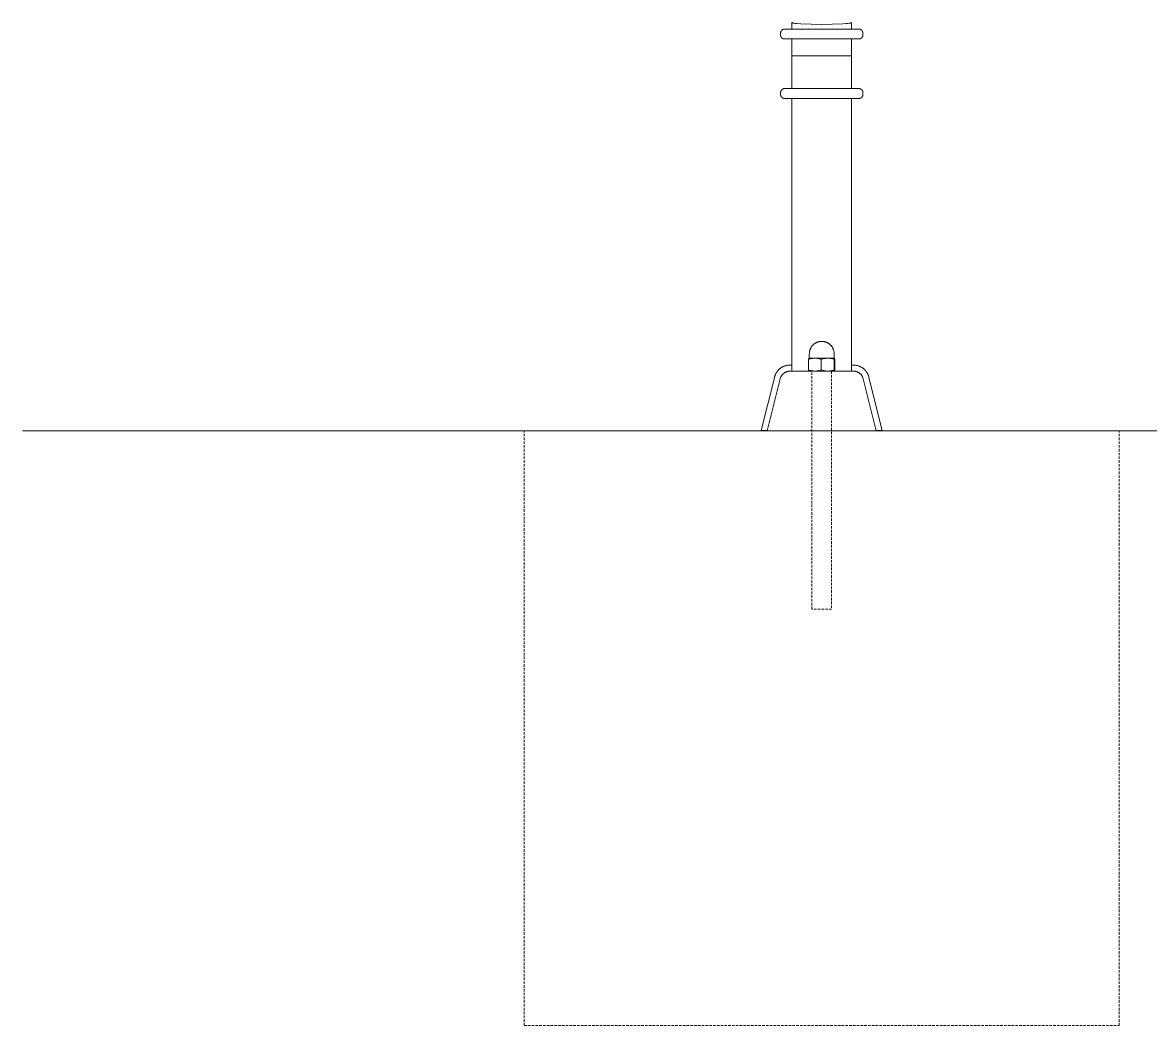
# Model space of a CAD drawing. Header units: millimetres. Extents: x -253 to 4295, y -442 to 2895.
# Drawn here: x -253 to 316, y 1784 to 2290 of the extents above; entities that cross this region are included whole.
import ezdxf

# ---------------------------------------------------------------- set-up
doc = ezdxf.new("R2010")
doc.units = ezdxf.units.MM
doc.linetypes.add('HIDDEN', pattern=[1.905, 1.27, -0.635])
doc.layers.add('ZANO_R', color=7, linetype='Continuous', lineweight=0)
doc.layers.add('ZANO_R_przerywana', color=7, linetype='HIDDEN', lineweight=0)

msp = doc.modelspace()

# ---------------------------------------------------------------- linework, layer by layer
at = {"layer": 'ZANO_R'}
for p, q in [((129.17, 2285.57), (129.19, 2285.63)), ((129.19, 2285.63), (129.21, 2285.7)), ((129.21, 2285.7), (129.23, 2285.76)), ((129.23, 2285.76), (129.26, 2285.82)), ((129.26, 2285.82), (129.29, 2285.88)), ((129.29, 2285.88), (129.32, 2285.95)), ((129.32, 2285.95), (129.35, 2286.01)), ((129.35, 2286.01), (129.38, 2286.06)), ((129.38, 2286.06), (129.42, 2286.12)), ((129.42, 2286.12), (129.46, 2286.18)), ((129.46, 2286.18), (129.5, 2286.23)), ((129.5, 2286.23), (129.54, 2286.29)), ((129.54, 2286.29), (129.59, 2286.34)), ((129.59, 2286.34), (129.63, 2286.39)), ((129.63, 2286.39), (129.68, 2286.44)), ((129.68, 2286.44), (129.73, 2286.49)), ((129.73, 2286.49), (129.78, 2286.53)), ((129.78, 2286.53), (129.83, 2286.58)), ((129.83, 2286.58), (129.88, 2286.62)), ((129.88, 2286.62), (129.94, 2286.66)), ((129.94, 2286.66), (130, 2286.7)), ((130, 2286.7), (130.05, 2286.73)), ((130.05, 2286.73), (130.11, 2286.77)), ((130.11, 2286.77), (130.17, 2286.8)), ((130.17, 2286.8), (130.23, 2286.83)), ((130.23, 2286.83), (130.3, 2286.86)), ((130.3, 2286.86), (130.36, 2286.89)), ((130.36, 2286.89), (130.42, 2286.91)), ((130.42, 2286.91), (130.49, 2286.93)), ((130.49, 2286.93), (130.55, 2286.95)), ((130.55, 2286.95), (130.62, 2286.97)), ((130.62, 2286.97), (130.69, 2286.98)), ((130.69, 2286.98), (130.75, 2287)), ((130.75, 2287), (130.82, 2287.01)), ((130.82, 2287.01), (130.89, 2287.01)), ((130.89, 2287.01), (130.96, 2287.02)), ((130.96, 2287.02), (131.03, 2287.02)), ((131.03, 2287.02), (131.09, 2287.03)), ((168.57, 2287.03), (131.09, 2287.03)), ((134.83, 2290.33), (134.83, 2290.33)), ((134.83, 2290.33), (134.83, 2290.32)), ((134.83, 2290.32), (134.83, 2290.32)), ((134.83, 2290.32), (134.83, 2290.32)), ((134.83, 2290.32), (134.83, 2290.32)), ((134.83, 2290.32), (134.83, 2290.32)), ((134.83, 2290.32), (134.83, 2290.32)), ((134.83, 2290.32), (134.83, 2290.31)), ((134.83, 2288.46), (134.83, 2290.32)), ((134.83, 2290.31), (134.83, 2290.31)), ((134.83, 2290.31), (134.83, 2290.31)), ((134.83, 2290.31), (134.84, 2290.31)), ((134.83, 2287.03), (134.83, 2288.46)), ((134.84, 2290.31), (134.84, 2290.31)), ((134.84, 2290.31), (134.84, 2290.31)), ((134.84, 2290.31), (134.84, 2290.31)), ((134.84, 2290.31), (134.84, 2290.3)), ((134.84, 2290.3), (134.84, 2290.3)), ((134.84, 2290.3), (134.84, 2290.3)), ((134.84, 2290.3), (134.84, 2290.3)), ((134.84, 2290.3), (134.84, 2290.3)), ((134.84, 2290.3), (134.84, 2290.3)), ((134.84, 2290.3), (134.84, 2290.3)), ((134.84, 2290.3), (134.84, 2290.3)), ((134.84, 2290.3), (134.84, 2290.29)), ((134.84, 2290.29), (134.85, 2290.29)), ((134.85, 2290.29), (134.85, 2290.29)), ((134.85, 2290.29), (134.85, 2290.29)), ((134.85, 2290.29), (134.85, 2290.28)), ((134.85, 2290.28), (134.85, 2290.28)), ((134.85, 2290.28), (134.86, 2290.28)), ((134.86, 2290.28), (134.86, 2290.27)), ((134.86, 2290.27), (134.86, 2290.27)), ((134.86, 2290.27), (134.87, 2290.27)), ((134.87, 2290.27), (134.87, 2290.26)), ((134.87, 2290.26), (134.87, 2290.26)), ((134.87, 2290.26), (134.88, 2290.26)), ((134.88, 2290.26), (134.88, 2290.26)), ((134.88, 2290.26), (134.88, 2290.25)), ((134.88, 2290.25), (134.89, 2290.25)), ((134.89, 2290.25), (134.9, 2290.24)), ((134.9, 2290.24), (134.9, 2290.24)), ((134.9, 2290.24), (134.92, 2290.23)), ((134.92, 2290.23), (134.93, 2290.23)), ((134.93, 2290.23), (134.94, 2290.22)), ((134.94, 2290.22), (134.95, 2290.21)), ((134.95, 2290.21), (134.96, 2290.21)), ((134.96, 2290.21), (134.97, 2290.2)), ((134.97, 2290.2), (134.99, 2290.19)), ((134.99, 2290.19), (135.02, 2290.18)), ((135.02, 2290.18), (135.06, 2290.17)), ((135.06, 2290.17), (135.09, 2290.16)), ((135.09, 2290.16), (135.12, 2290.15)), ((135.12, 2290.15), (135.21, 2290.12)), ((135.21, 2290.12), (135.3, 2290.1)), ((135.3, 2290.1), (135.38, 2290.08)), ((135.38, 2290.08), (135.47, 2290.06)), ((135.47, 2290.06), (135.72, 2290.01)), ((135.72, 2290.01), (135.97, 2289.97)), ((135.97, 2289.97), (136.66, 2289.88)), ((136.66, 2289.88), (137.35, 2289.81)), ((137.35, 2289.81), (139.22, 2289.66)), ((139.22, 2289.66), (144.52, 2289.43)), ((144.52, 2289.43), (149.83, 2289.36)), ((149.83, 2289.36), (155.14, 2289.43)), ((155.14, 2289.43), (160.45, 2289.66)), ((160.45, 2289.66), (162.32, 2289.81)), ((162.32, 2289.81), (163.01, 2289.88)), ((163.01, 2289.88), (163.7, 2289.97)), ((163.7, 2289.97), (163.95, 2290.01)), ((163.95, 2290.01), (164.19, 2290.06)), ((164.19, 2290.06), (164.28, 2290.08)), ((164.28, 2290.08), (164.37, 2290.1)), ((164.37, 2290.1), (164.46, 2290.12)), ((164.46, 2290.12), (164.55, 2290.15)), ((164.55, 2290.15), (164.58, 2290.16)), ((164.58, 2290.16), (164.61, 2290.17)), ((164.61, 2290.17), (164.64, 2290.18)), ((164.64, 2290.18), (164.67, 2290.19)), ((164.67, 2290.19), (164.69, 2290.2)), ((164.69, 2290.2), (164.71, 2290.21)), ((164.71, 2290.21), (164.72, 2290.21)), ((164.72, 2290.21), (164.73, 2290.22)), ((164.73, 2290.22), (164.74, 2290.23)), ((164.74, 2290.23), (164.75, 2290.23)), ((164.75, 2290.23), (164.76, 2290.24)), ((164.76, 2290.24), (164.77, 2290.24)), ((164.77, 2290.24), (164.78, 2290.25)), ((164.78, 2290.25), (164.79, 2290.26)), ((164.78, 2290.25), (164.78, 2290.25)), ((164.79, 2290.26), (164.79, 2290.26)), ((164.79, 2290.26), (164.79, 2290.26)), ((164.79, 2290.26), (164.8, 2290.26)), ((164.8, 2290.26), (164.8, 2290.27)), ((164.8, 2290.27), (164.8, 2290.27)), ((164.8, 2290.27), (164.81, 2290.27)), ((164.81, 2290.28), (164.82, 2290.29)), ((164.81, 2290.27), (164.81, 2290.28)), ((164.81, 2290.28), (164.81, 2290.28)), ((164.81, 2290.28), (164.81, 2290.28)), ((164.82, 2290.29), (164.82, 2290.3)), ((164.82, 2290.3), (164.82, 2290.3)), ((164.82, 2290.3), (164.83, 2290.3)), ((164.82, 2290.29), (164.82, 2290.29)), ((164.82, 2290.29), (164.82, 2290.29)), ((164.82, 2290.29), (164.82, 2290.29)), ((164.83, 2290.32), (164.83, 2290.33)), ((164.83, 2290.33), (164.83, 2290.33)), ((164.83, 2290.31), (164.83, 2290.32)), ((164.83, 2290.32), (164.83, 2290.32)), ((164.83, 2290.32), (164.83, 2290.32)), ((164.83, 2290.32), (164.83, 2290.32)), ((164.83, 2290.32), (164.83, 2290.32)), ((164.83, 2290.32), (164.83, 2290.32)), ((164.83, 2288.46), (164.83, 2290.32)), ((164.83, 2290.3), (164.83, 2290.31)), ((164.83, 2290.31), (164.83, 2290.31)), ((164.83, 2290.31), (164.83, 2290.31)), ((164.83, 2290.31), (164.83, 2290.31)), ((164.83, 2290.31), (164.83, 2290.31)), ((164.83, 2290.31), (164.83, 2290.31)), ((164.83, 2290.31), (164.83, 2290.31)), ((164.83, 2290.3), (164.83, 2290.3)), ((164.83, 2290.3), (164.83, 2290.3)), ((164.83, 2290.3), (164.83, 2290.3)), ((164.83, 2290.3), (164.83, 2290.3)), ((164.83, 2290.3), (164.83, 2290.3)), ((164.83, 2287.03), (164.83, 2288.46)), ((168.64, 2287.02), (168.57, 2287.03)), ((168.71, 2287.02), (168.64, 2287.02)), ((168.78, 2287.01), (168.71, 2287.02)), ((168.84, 2287.01), (168.78, 2287.01)), ((168.91, 2287), (168.84, 2287.01)), ((168.98, 2286.98), (168.91, 2287)), ((169.05, 2286.97), (168.98, 2286.98)), ((169.11, 2286.95), (169.05, 2286.97)), ((169.18, 2286.93), (169.11, 2286.95)), ((169.24, 2286.91), (169.18, 2286.93)), ((169.31, 2286.89), (169.24, 2286.91)), ((169.37, 2286.86), (169.31, 2286.89)), ((169.43, 2286.83), (169.37, 2286.86)), ((169.49, 2286.8), (169.43, 2286.83)), ((169.55, 2286.77), (169.49, 2286.8)), ((169.61, 2286.73), (169.55, 2286.77)), ((169.67, 2286.7), (169.61, 2286.73)), ((169.73, 2286.66), (169.67, 2286.7)), ((169.78, 2286.62), (169.73, 2286.66)), ((169.83, 2286.58), (169.78, 2286.62)), ((169.89, 2286.53), (169.83, 2286.58)), ((169.94, 2286.49), (169.89, 2286.53)), ((169.99, 2286.44), (169.94, 2286.49)), ((170.03, 2286.39), (169.99, 2286.44)), ((170.08, 2286.34), (170.03, 2286.39)), ((170.12, 2286.29), (170.08, 2286.34)), ((170.17, 2286.23), (170.12, 2286.29)), ((170.21, 2286.18), (170.17, 2286.23)), ((170.24, 2286.12), (170.21, 2286.18)), ((170.28, 2286.06), (170.24, 2286.12)), ((170.32, 2286.01), (170.28, 2286.06)), ((170.35, 2285.95), (170.32, 2286.01)), ((170.38, 2285.88), (170.35, 2285.95)), ((170.41, 2285.82), (170.38, 2285.88)), ((170.43, 2285.76), (170.41, 2285.82)), ((170.46, 2285.7), (170.43, 2285.76)), ((170.48, 2285.63), (170.46, 2285.7)), ((170.5, 2285.57), (170.48, 2285.63)), ((129.09, 2285.09), (129.1, 2285.16)), ((129.09, 2285.03), (129.09, 2285.09)), ((129.09, 2284.03), (129.09, 2285.03)), ((129.09, 2284.03), (129.09, 2283.96)), ((129.09, 2283.96), (129.1, 2283.89)), ((129.1, 2285.23), (129.11, 2285.3)), ((129.1, 2285.16), (129.1, 2285.23)), ((129.1, 2283.89), (129.1, 2283.82)), ((129.1, 2283.82), (129.11, 2283.75)), ((129.11, 2285.3), (129.12, 2285.37)), ((129.11, 2283.75), (129.12, 2283.69)), ((129.12, 2285.37), (129.14, 2285.43)), ((129.12, 2283.69), (129.14, 2283.62)), ((129.14, 2285.43), (129.15, 2285.5)), ((129.14, 2283.62), (129.15, 2283.55)), ((129.15, 2285.5), (129.17, 2285.57)), ((129.15, 2283.55), (129.17, 2283.49)), ((129.17, 2283.49), (129.19, 2283.42)), ((129.19, 2283.42), (129.21, 2283.36)), ((129.21, 2283.36), (129.23, 2283.29)), ((129.23, 2283.29), (129.26, 2283.23)), ((129.26, 2283.23), (129.29, 2283.17)), ((129.29, 2283.17), (129.32, 2283.11)), ((129.32, 2283.11), (129.35, 2283.05)), ((129.35, 2283.05), (129.38, 2282.99)), ((129.38, 2282.99), (129.42, 2282.93)), ((129.42, 2282.93), (129.46, 2282.87)), ((129.46, 2282.87), (129.5, 2282.82)), ((129.5, 2282.82), (129.54, 2282.76)), ((129.54, 2282.76), (129.59, 2282.71)), ((129.59, 2282.71), (129.63, 2282.66)), ((129.63, 2282.66), (129.68, 2282.61)), ((129.68, 2282.61), (129.73, 2282.56)), ((129.73, 2282.56), (129.78, 2282.52)), ((129.78, 2282.52), (129.83, 2282.47)), ((129.83, 2282.47), (129.88, 2282.43)), ((129.88, 2282.43), (129.94, 2282.39)), ((129.94, 2282.39), (130, 2282.35)), ((130, 2282.35), (130.05, 2282.32)), ((130.05, 2282.32), (130.11, 2282.28)), ((130.11, 2282.28), (130.17, 2282.25)), ((130.17, 2282.25), (130.23, 2282.22)), ((130.23, 2282.22), (130.3, 2282.19)), ((130.3, 2282.19), (130.36, 2282.16)), ((130.36, 2282.16), (130.42, 2282.14)), ((130.42, 2282.14), (130.49, 2282.12)), ((130.49, 2282.12), (130.55, 2282.1)), ((130.55, 2282.1), (130.62, 2282.08)), ((130.62, 2282.08), (130.69, 2282.07)), ((130.69, 2282.07), (130.75, 2282.05)), ((130.75, 2282.05), (130.82, 2282.04)), ((130.82, 2282.04), (130.89, 2282.04)), ((130.89, 2282.04), (130.96, 2282.03)), ((130.96, 2282.03), (131.03, 2282.03)), ((131.03, 2282.03), (131.09, 2282.03)), ((168.57, 2282.03), (131.09, 2282.03)), ((134.83, 2273.51), (134.83, 2282.03)), ((164.83, 2273.51), (164.83, 2282.03)), ((168.64, 2282.03), (168.57, 2282.03)), ((168.71, 2282.03), (168.64, 2282.03)), ((168.78, 2282.04), (168.71, 2282.03)), ((168.84, 2282.04), (168.78, 2282.04)), ((168.91, 2282.05), (168.84, 2282.04)), ((168.98, 2282.07), (168.91, 2282.05)), ((169.05, 2282.08), (168.98, 2282.07)), ((169.11, 2282.1), (169.05, 2282.08)), ((169.18, 2282.12), (169.11, 2282.1)), ((169.24, 2282.14), (169.18, 2282.12)), ((169.31, 2282.16), (169.24, 2282.14)), ((169.37, 2282.19), (169.31, 2282.16)), ((169.43, 2282.22), (169.37, 2282.19)), ((169.49, 2282.25), (169.43, 2282.22)), ((169.55, 2282.28), (169.49, 2282.25)), ((169.61, 2282.32), (169.55, 2282.28)), ((169.67, 2282.35), (169.61, 2282.32)), ((169.73, 2282.39), (169.67, 2282.35)), ((169.78, 2282.43), (169.73, 2282.39)), ((169.83, 2282.47), (169.78, 2282.43)), ((169.89, 2282.52), (169.83, 2282.47)), ((169.94, 2282.56), (169.89, 2282.52)), ((169.99, 2282.61), (169.94, 2282.56)), ((170.03, 2282.66), (169.99, 2282.61)), ((170.08, 2282.71), (170.03, 2282.66)), ((170.12, 2282.76), (170.08, 2282.71)), ((170.17, 2282.82), (170.12, 2282.76)), ((170.21, 2282.87), (170.17, 2282.82)), ((170.24, 2282.93), (170.21, 2282.87)), ((170.28, 2282.99), (170.24, 2282.93)), ((170.32, 2283.05), (170.28, 2282.99)), ((170.35, 2283.11), (170.32, 2283.05)), ((170.38, 2283.17), (170.35, 2283.11)), ((170.41, 2283.23), (170.38, 2283.17)), ((170.43, 2283.29), (170.41, 2283.23)), ((170.46, 2283.36), (170.43, 2283.29)), ((170.48, 2283.42), (170.46, 2283.36)), ((170.5, 2283.49), (170.48, 2283.42)), ((170.52, 2285.5), (170.5, 2285.57)), ((170.52, 2283.55), (170.5, 2283.49)), ((170.53, 2285.43), (170.52, 2285.5)), ((170.53, 2283.62), (170.52, 2283.55)), ((170.54, 2285.37), (170.53, 2285.43)), ((170.54, 2283.69), (170.53, 2283.62)), ((170.55, 2285.3), (170.54, 2285.37)), ((170.55, 2283.75), (170.54, 2283.69)), ((170.56, 2285.23), (170.55, 2285.3)), ((170.56, 2283.82), (170.55, 2283.75)), ((170.57, 2285.16), (170.56, 2285.23)), ((170.57, 2283.89), (170.56, 2283.82)), ((170.57, 2285.09), (170.57, 2285.16)), ((170.57, 2285.03), (170.57, 2285.09)), ((170.57, 2284.03), (170.57, 2285.03)), ((170.57, 2284.03), (170.57, 2283.96)), ((170.57, 2283.96), (170.57, 2283.89)), ((164.83, 2273.51), (134.83, 2273.51)), ((134.83, 2273.51), (134.83, 2273.24)), ((134.83, 2269.01), (134.83, 2273.24)), ((134.83, 2269.01), (134.83, 2257.03)), ((164.83, 2273.51), (164.83, 2273.24)), ((164.83, 2269.01), (164.83, 2273.24)), ((164.83, 2269.01), (164.83, 2257.03)), ((129.09, 2255.09), (129.1, 2255.16)), ((129.09, 2255.03), (129.09, 2255.09)), ((129.09, 2254.03), (129.09, 2255.03)), ((129.09, 2254.03), (129.09, 2253.96)), ((129.09, 2253.96), (129.1, 2253.89)), ((129.1, 2255.23), (129.11, 2255.3)), ((129.1, 2255.16), (129.1, 2255.23)), ((129.1, 2253.89), (129.1, 2253.82)), ((129.1, 2253.82), (129.11, 2253.75)), ((129.11, 2255.3), (129.12, 2255.37)), ((129.11, 2253.75), (129.12, 2253.69)), ((129.12, 2255.37), (129.14, 2255.43)), ((129.12, 2253.69), (129.14, 2253.62)), ((129.14, 2255.43), (129.15, 2255.5)), ((129.14, 2253.62), (129.15, 2253.55)), ((129.15, 2255.5), (129.17, 2255.57)), ((129.15, 2253.55), (129.17, 2253.49)), ((129.17, 2255.57), (129.19, 2255.63)), ((129.17, 2253.49), (129.19, 2253.42)), ((129.19, 2255.63), (129.21, 2255.7)), ((129.19, 2253.42), (129.21, 2253.36)), ((129.21, 2255.7), (129.23, 2255.76)), ((129.21, 2253.36), (129.23, 2253.29)), ((129.23, 2255.76), (129.26, 2255.82)), ((129.23, 2253.29), (129.26, 2253.23)), ((129.26, 2255.82), (129.29, 2255.88)), ((129.26, 2253.23), (129.29, 2253.17)), ((129.29, 2255.88), (129.32, 2255.95)), ((129.29, 2253.17), (129.32, 2253.11)), ((129.32, 2255.95), (129.35, 2256.01)), ((129.32, 2253.11), (129.35, 2253.05)), ((129.35, 2256.01), (129.38, 2256.06)), ((129.35, 2253.05), (129.38, 2252.99)), ((129.38, 2256.06), (129.42, 2256.12)), ((129.38, 2252.99), (129.42, 2252.93)), ((129.42, 2256.12), (129.46, 2256.18)), ((129.42, 2252.93), (129.46, 2252.87)), ((129.46, 2256.18), (129.5, 2256.23)), ((129.46, 2252.87), (129.5, 2252.82)), ((129.5, 2256.23), (129.54, 2256.29)), ((129.5, 2252.82), (129.54, 2252.76)), ((129.54, 2256.29), (129.59, 2256.34)), ((129.54, 2252.76), (129.59, 2252.71)), ((129.59, 2256.34), (129.63, 2256.39)), ((129.59, 2252.71), (129.63, 2252.66)), ((129.63, 2256.39), (129.68, 2256.44)), ((129.63, 2252.66), (129.68, 2252.61)), ((129.68, 2256.44), (129.73, 2256.49)), ((129.68, 2252.61), (129.73, 2252.56)), ((129.73, 2256.49), (129.78, 2256.53)), ((129.73, 2252.56), (129.78, 2252.52)), ((129.78, 2256.53), (129.83, 2256.58)), ((129.78, 2252.52), (129.83, 2252.47)), ((129.83, 2256.58), (129.88, 2256.62)), ((129.83, 2252.47), (129.88, 2252.43)), ((129.88, 2256.62), (129.94, 2256.66)), ((129.88, 2252.43), (129.94, 2252.39)), ((129.94, 2256.66), (130, 2256.7)), ((129.94, 2252.39), (130, 2252.35)), ((130, 2256.7), (130.05, 2256.73)), ((130, 2252.35), (130.05, 2252.32)), ((130.05, 2256.73), (130.11, 2256.77)), ((130.05, 2252.32), (130.11, 2252.28)), ((130.11, 2256.77), (130.17, 2256.8)), ((130.11, 2252.28), (130.17, 2252.25)), ((130.17, 2256.8), (130.23, 2256.83)), ((130.17, 2252.25), (130.23, 2252.22)), ((130.23, 2256.83), (130.3, 2256.86)), ((130.23, 2252.22), (130.3, 2252.19)), ((130.3, 2256.86), (130.36, 2256.89)), ((130.3, 2252.19), (130.36, 2252.16)), ((130.36, 2256.89), (130.42, 2256.91)), ((130.36, 2252.16), (130.42, 2252.14)), ((130.42, 2256.91), (130.49, 2256.93)), ((130.42, 2252.14), (130.49, 2252.12)), ((130.49, 2256.93), (130.55, 2256.95)), ((130.49, 2252.12), (130.55, 2252.1)), ((130.55, 2256.95), (130.62, 2256.97)), ((130.55, 2252.1), (130.62, 2252.08)), ((130.62, 2256.97), (130.69, 2256.98)), ((130.62, 2252.08), (130.69, 2252.07)), ((130.69, 2256.98), (130.75, 2257)), ((130.69, 2252.07), (130.75, 2252.05)), ((130.75, 2257), (130.82, 2257.01)), ((130.75, 2252.05), (130.82, 2252.04)), ((130.82, 2257.01), (130.89, 2257.01)), ((130.82, 2252.04), (130.89, 2252.04)), ((130.89, 2257.01), (130.96, 2257.02)), ((130.89, 2252.04), (130.96, 2252.03)), ((130.96, 2257.02), (131.03, 2257.02)), ((130.96, 2252.03), (131.03, 2252.03)), ((131.03, 2257.02), (131.09, 2257.03)), ((131.03, 2252.03), (131.09, 2252.03)), ((168.57, 2257.03), (131.09, 2257.03)), ((168.57, 2252.03), (131.09, 2252.03)), ((134.83, 2252.03), (134.83, 2114.43)), ((164.83, 2252.03), (164.83, 2114.43)), ((168.64, 2257.02), (168.57, 2257.03)), ((168.64, 2252.03), (168.57, 2252.03)), ((168.71, 2257.02), (168.64, 2257.02)), ((168.71, 2252.03), (168.64, 2252.03)), ((168.78, 2257.01), (168.71, 2257.02)), ((168.78, 2252.04), (168.71, 2252.03)), ((168.84, 2257.01), (168.78, 2257.01)), ((168.84, 2252.04), (168.78, 2252.04)), ((168.91, 2257), (168.84, 2257.01)), ((168.91, 2252.05), (168.84, 2252.04)), ((168.98, 2256.98), (168.91, 2257)), ((168.98, 2252.07), (168.91, 2252.05)), ((169.05, 2256.97), (168.98, 2256.98)), ((169.05, 2252.08), (168.98, 2252.07)), ((169.11, 2256.95), (169.05, 2256.97)), ((169.11, 2252.1), (169.05, 2252.08)), ((169.18, 2256.93), (169.11, 2256.95)), ((169.18, 2252.12), (169.11, 2252.1)), ((169.24, 2256.91), (169.18, 2256.93)), ((169.24, 2252.14), (169.18, 2252.12)), ((169.31, 2256.89), (169.24, 2256.91)), ((169.31, 2252.16), (169.24, 2252.14)), ((169.37, 2256.86), (169.31, 2256.89)), ((169.37, 2252.19), (169.31, 2252.16)), ((169.43, 2256.83), (169.37, 2256.86)), ((169.43, 2252.22), (169.37, 2252.19)), ((169.49, 2256.8), (169.43, 2256.83)), ((169.49, 2252.25), (169.43, 2252.22)), ((169.55, 2256.77), (169.49, 2256.8)), ((169.55, 2252.28), (169.49, 2252.25)), ((169.61, 2256.73), (169.55, 2256.77)), ((169.61, 2252.32), (169.55, 2252.28)), ((169.67, 2256.7), (169.61, 2256.73)), ((169.67, 2252.35), (169.61, 2252.32)), ((169.73, 2256.66), (169.67, 2256.7)), ((169.73, 2252.39), (169.67, 2252.35)), ((169.78, 2256.62), (169.73, 2256.66)), ((169.78, 2252.43), (169.73, 2252.39)), ((169.83, 2256.58), (169.78, 2256.62)), ((169.83, 2252.47), (169.78, 2252.43)), ((169.89, 2256.53), (169.83, 2256.58)), ((169.89, 2252.52), (169.83, 2252.47)), ((169.94, 2256.49), (169.89, 2256.53)), ((169.94, 2252.56), (169.89, 2252.52)), ((169.99, 2256.44), (169.94, 2256.49)), ((169.99, 2252.61), (169.94, 2252.56)), ((170.03, 2256.39), (169.99, 2256.44)), ((170.03, 2252.66), (169.99, 2252.61)), ((170.08, 2256.34), (170.03, 2256.39)), ((170.08, 2252.71), (170.03, 2252.66)), ((170.12, 2256.29), (170.08, 2256.34)), ((170.12, 2252.76), (170.08, 2252.71)), ((170.17, 2256.23), (170.12, 2256.29)), ((170.17, 2252.82), (170.12, 2252.76)), ((170.21, 2256.18), (170.17, 2256.23)), ((170.21, 2252.87), (170.17, 2252.82)), ((170.24, 2256.12), (170.21, 2256.18)), ((170.24, 2252.93), (170.21, 2252.87)), ((170.28, 2256.06), (170.24, 2256.12)), ((170.28, 2252.99), (170.24, 2252.93)), ((170.32, 2256.01), (170.28, 2256.06)), ((170.32, 2253.05), (170.28, 2252.99)), ((170.35, 2255.95), (170.32, 2256.01)), ((170.35, 2253.11), (170.32, 2253.05)), ((170.38, 2255.88), (170.35, 2255.95)), ((170.38, 2253.17), (170.35, 2253.11)), ((170.41, 2255.82), (170.38, 2255.88)), ((170.41, 2253.23), (170.38, 2253.17)), ((170.43, 2255.76), (170.41, 2255.82)), ((170.43, 2253.29), (170.41, 2253.23)), ((170.46, 2255.7), (170.43, 2255.76)), ((170.46, 2253.36), (170.43, 2253.29)), ((170.48, 2255.63), (170.46, 2255.7)), ((170.48, 2253.42), (170.46, 2253.36)), ((170.5, 2255.57), (170.48, 2255.63)), ((170.5, 2253.49), (170.48, 2253.42)), ((170.52, 2255.5), (170.5, 2255.57)), ((170.52, 2253.55), (170.5, 2253.49)), ((170.53, 2255.43), (170.52, 2255.5)), ((170.53, 2253.62), (170.52, 2253.55)), ((170.54, 2255.37), (170.53, 2255.43)), ((170.54, 2253.69), (170.53, 2253.62)), ((170.55, 2255.3), (170.54, 2255.37)), ((170.55, 2253.75), (170.54, 2253.69)), ((170.56, 2255.23), (170.55, 2255.3)), ((170.56, 2253.82), (170.55, 2253.75)), ((170.57, 2255.16), (170.56, 2255.23)), ((170.57, 2253.89), (170.56, 2253.82)), ((170.57, 2255.09), (170.57, 2255.16)), ((170.57, 2255.03), (170.57, 2255.09)), ((170.57, 2254.03), (170.57, 2255.03)), ((170.57, 2254.03), (170.57, 2253.96)), ((170.57, 2253.96), (170.57, 2253.89)), ((144.38, 2126.32), (144.49, 2126.5)), ((144.49, 2126.5), (144.61, 2126.68)), ((144.61, 2126.68), (144.73, 2126.86)), ((144.73, 2126.86), (144.85, 2127.03)), ((144.85, 2127.03), (144.98, 2127.2)), ((144.98, 2127.2), (145.12, 2127.36)), ((145.12, 2127.36), (145.27, 2127.52)), ((145.27, 2127.52), (145.41, 2127.67)), ((145.41, 2127.67), (145.57, 2127.82)), ((145.57, 2127.82), (145.73, 2127.97)), ((145.73, 2127.97), (145.89, 2128.1)), ((145.89, 2128.1), (146.06, 2128.23)), ((146.06, 2128.23), (146.23, 2128.36)), ((146.23, 2128.36), (146.41, 2128.48)), ((146.41, 2128.48), (146.59, 2128.59)), ((146.59, 2128.59), (146.77, 2128.7)), ((146.77, 2128.7), (146.96, 2128.8)), ((146.96, 2128.8), (147.15, 2128.9)), ((147.15, 2128.9), (147.34, 2128.99)), ((147.34, 2128.99), (147.54, 2129.07)), ((147.54, 2129.07), (147.74, 2129.14)), ((147.74, 2129.14), (147.94, 2129.21)), ((147.94, 2129.21), (148.15, 2129.27)), ((148.15, 2129.27), (148.35, 2129.33)), ((148.35, 2129.33), (148.56, 2129.37)), ((148.56, 2129.37), (148.77, 2129.41)), ((148.77, 2129.41), (148.98, 2129.45)), ((148.98, 2129.45), (149.19, 2129.47)), ((149.19, 2129.47), (149.41, 2129.49)), ((149.41, 2129.49), (149.62, 2129.5)), ((149.62, 2129.5), (149.83, 2129.5)), ((149.83, 2129.5), (150.05, 2129.5)), ((150.05, 2129.5), (150.26, 2129.49)), ((150.26, 2129.49), (150.47, 2129.47)), ((150.47, 2129.47), (150.68, 2129.45)), ((150.68, 2129.45), (150.89, 2129.41)), ((150.89, 2129.41), (151.1, 2129.37)), ((151.1, 2129.37), (151.31, 2129.33)), ((151.31, 2129.33), (151.52, 2129.27)), ((151.52, 2129.27), (151.72, 2129.21)), ((151.72, 2129.21), (151.93, 2129.14)), ((151.93, 2129.14), (152.13, 2129.07)), ((152.13, 2129.07), (152.32, 2128.99)), ((152.32, 2128.99), (152.52, 2128.9)), ((152.52, 2128.9), (152.71, 2128.8)), ((152.71, 2128.8), (152.9, 2128.7)), ((152.9, 2128.7), (153.08, 2128.59)), ((153.08, 2128.59), (153.26, 2128.48)), ((153.26, 2128.48), (153.44, 2128.36)), ((153.44, 2128.36), (153.61, 2128.23)), ((153.61, 2128.23), (153.78, 2128.1)), ((153.78, 2128.1), (153.94, 2127.97)), ((153.94, 2127.97), (154.1, 2127.82)), ((154.1, 2127.82), (154.25, 2127.67)), ((154.25, 2127.67), (154.4, 2127.52)), ((154.4, 2127.52), (154.54, 2127.36)), ((154.54, 2127.36), (154.68, 2127.2)), ((154.68, 2127.2), (154.81, 2127.03)), ((154.81, 2127.03), (154.94, 2126.86)), ((154.94, 2126.86), (155.06, 2126.68)), ((155.06, 2126.68), (155.17, 2126.5)), ((155.17, 2126.5), (155.28, 2126.32)), ((143.19, 2120.42), (143.33, 2121)), ((143.33, 2121), (143.33, 2121)), ((143.33, 2121), (143.33, 2121)), ((143.33, 2121), (143.33, 2121)), ((143.33, 2121), (143.33, 2121)), ((143.33, 2121), (143.34, 2121)), ((143.33, 2121), (143.33, 2121)), ((143.34, 2121), (143.37, 2121)), ((143.37, 2121), (143.52, 2121)), ((143.48, 2121.01), (143.48, 2121.01)), ((143.48, 2121.01), (143.48, 2121.01)), ((143.48, 2121.01), (143.49, 2121.01)), ((143.49, 2121.01), (143.49, 2121.01)), ((143.49, 2121.01), (143.5, 2121.01)), ((143.5, 2121.01), (143.5, 2121.01)), ((143.5, 2121.01), (143.5, 2121.01)), ((143.5, 2121.01), (143.51, 2121.01)), ((143.51, 2121.01), (143.51, 2121.02)), ((143.51, 2121.02), (143.52, 2121.02)), ((143.52, 2121.02), (143.52, 2121.02)), ((143.52, 2121.02), (143.52, 2121.02)), ((143.52, 2121.02), (143.53, 2121.02)), ((143.52, 2121), (144.11, 2121)), ((143.53, 2121.02), (143.53, 2121.03)), ((143.53, 2121.03), (143.53, 2121.03)), ((143.53, 2121.03), (143.54, 2121.03)), ((143.54, 2121.03), (143.55, 2121.04)), ((143.54, 2121.03), (143.54, 2121.03)), ((143.54, 2121.03), (143.54, 2121.03)), ((143.55, 2121.04), (143.55, 2121.05)), ((143.55, 2121.05), (143.56, 2121.05)), ((143.55, 2121.04), (143.55, 2121.04)), ((143.55, 2121.04), (143.55, 2121.04)), ((143.56, 2121.05), (143.56, 2121.06)), ((143.56, 2121.06), (143.56, 2121.06)), ((143.56, 2121.06), (143.57, 2121.06)), ((143.56, 2121.05), (143.56, 2121.05)), ((143.57, 2121.07), (143.57, 2121.08)), ((143.57, 2121.08), (143.57, 2121.08)), ((143.57, 2121.08), (143.58, 2121.08)), ((143.57, 2121.06), (143.57, 2121.07)), ((143.57, 2121.07), (143.57, 2121.07)), ((143.57, 2121.07), (143.57, 2121.07)), ((143.58, 2123.25), (143.59, 2123.47)), ((143.58, 2121.12), (143.58, 2123.25)), ((143.58, 2121.11), (143.58, 2121.12)), ((143.58, 2121.12), (143.58, 2121.12)), ((143.58, 2121.12), (143.58, 2121.12)), ((143.58, 2121.1), (143.58, 2121.11)), ((143.58, 2121.11), (143.58, 2121.11)), ((143.58, 2121.09), (143.58, 2121.1)), ((143.58, 2121.1), (143.58, 2121.1)), ((143.58, 2121.1), (143.58, 2121.1)), ((143.58, 2121.08), (143.58, 2121.09)), ((143.58, 2121.09), (143.58, 2121.09)), ((143.59, 2123.47), (143.6, 2123.68)), ((143.6, 2123.68), (143.62, 2123.89)), ((143.62, 2123.89), (143.64, 2124.11)), ((143.64, 2124.11), (143.67, 2124.32)), ((143.67, 2124.32), (143.71, 2124.53)), ((143.71, 2124.53), (143.76, 2124.73)), ((143.76, 2124.73), (143.81, 2124.94)), ((144.12, 2120.71), (143.8, 2120.62)), ((143.81, 2124.94), (143.88, 2125.15)), ((143.88, 2125.15), (143.94, 2125.35)), ((143.94, 2125.35), (144.02, 2125.55)), ((144.02, 2125.55), (144.1, 2125.74)), ((144.1, 2125.74), (144.19, 2125.94)), ((144.11, 2121), (146.28, 2121)), ((144.43, 2120.78), (144.12, 2120.71)), ((144.19, 2125.94), (144.28, 2126.13)), ((144.28, 2126.13), (144.38, 2126.32)), ((144.75, 2120.85), (144.43, 2120.78)), ((145.07, 2120.9), (144.75, 2120.85)), ((145.39, 2120.94), (145.07, 2120.9)), ((145.71, 2120.97), (145.39, 2120.94)), ((146.04, 2120.99), (145.71, 2120.97)), ((146.36, 2121), (146.04, 2120.99)), ((146.68, 2120.99), (146.36, 2121)), ((146.45, 2121), (152.77, 2121)), ((147.01, 2120.97), (146.68, 2120.99)), ((147.33, 2120.94), (147.01, 2120.97)), ((147.65, 2120.9), (147.33, 2120.94)), ((147.97, 2120.85), (147.65, 2120.9)), ((148.29, 2120.78), (147.97, 2120.85)), ((148.6, 2120.71), (148.29, 2120.78)), ((148.92, 2120.62), (148.6, 2120.71)), ((150.51, 2120.71), (150.18, 2120.62)), ((150.84, 2120.78), (150.51, 2120.71)), ((151.17, 2120.85), (150.84, 2120.78)), ((151.51, 2120.9), (151.17, 2120.85)), ((151.84, 2120.94), (151.51, 2120.9)), ((152.18, 2120.97), (151.84, 2120.94)), ((152.52, 2120.99), (152.18, 2120.97)), ((152.86, 2121), (152.52, 2120.99)), ((153.19, 2120.99), (152.86, 2121)), ((152.95, 2121), (156.32, 2121)), ((153.53, 2120.97), (153.19, 2120.99)), ((153.87, 2120.94), (153.53, 2120.97)), ((154.21, 2120.9), (153.87, 2120.94)), ((154.54, 2120.85), (154.21, 2120.9)), ((154.87, 2120.78), (154.54, 2120.85)), ((155.2, 2120.71), (154.87, 2120.78)), ((155.53, 2120.62), (155.2, 2120.71)), ((155.28, 2126.32), (155.38, 2126.13)), ((155.38, 2126.13), (155.48, 2125.94)), ((155.48, 2125.94), (155.57, 2125.74)), ((155.57, 2125.74), (155.65, 2125.55)), ((155.65, 2125.55), (155.72, 2125.35)), ((155.72, 2125.35), (155.79, 2125.15)), ((155.79, 2125.15), (155.85, 2124.94)), ((155.85, 2124.94), (155.91, 2124.73)), ((155.91, 2124.73), (155.95, 2124.53)), ((155.95, 2124.53), (155.99, 2124.32)), ((155.99, 2124.32), (156.02, 2124.11)), ((156.02, 2124.11), (156.05, 2123.89)), ((156.05, 2123.89), (156.07, 2123.68)), ((156.07, 2123.68), (156.08, 2123.47)), ((156.08, 2123.47), (156.08, 2123.25)), ((156.08, 2123.25), (156.08, 2121.12)), ((156.08, 2121.12), (156.08, 2121.12)), ((156.08, 2121.12), (156.08, 2121.12)), ((156.08, 2121.12), (156.08, 2121.11)), ((156.08, 2121.11), (156.08, 2121.11)), ((156.08, 2121.11), (156.08, 2121.1)), ((156.08, 2121.1), (156.09, 2121.1)), ((156.09, 2121.1), (156.09, 2121.1)), ((156.09, 2121.1), (156.09, 2121.09)), ((156.09, 2121.09), (156.09, 2121.09)), ((156.09, 2121.09), (156.09, 2121.08)), ((156.09, 2121.08), (156.09, 2121.08)), ((156.09, 2121.08), (156.09, 2121.08)), ((156.09, 2121.08), (156.09, 2121.07)), ((156.09, 2121.07), (156.1, 2121.07)), ((156.1, 2121.07), (156.1, 2121.07)), ((156.1, 2121.07), (156.1, 2121.06)), ((156.1, 2121.06), (156.1, 2121.06)), ((156.1, 2121.06), (156.1, 2121.06)), ((156.1, 2121.06), (156.11, 2121.05)), ((156.11, 2121.05), (156.11, 2121.05)), ((156.11, 2121.05), (156.11, 2121.05)), ((156.11, 2121.05), (156.11, 2121.04)), ((156.11, 2121.04), (156.12, 2121.04)), ((156.12, 2121.04), (156.12, 2121.04)), ((156.12, 2121.04), (156.12, 2121.03)), ((156.12, 2121.03), (156.13, 2121.03)), ((156.13, 2121.03), (156.13, 2121.03)), ((156.13, 2121.03), (156.13, 2121.03)), ((156.13, 2121.03), (156.14, 2121.03)), ((156.14, 2121.03), (156.14, 2121.02)), ((156.14, 2121.02), (156.14, 2121.02)), ((156.14, 2121.02), (156.15, 2121.02)), ((156.15, 2121.02), (156.15, 2121.02)), ((156.15, 2121.02), (156.15, 2121.02)), ((156.15, 2121.02), (156.16, 2121.01)), ((156.16, 2121.01), (156.16, 2121.01)), ((156.16, 2121.01), (156.17, 2121.01)), ((156.17, 2121.01), (156.17, 2121.01)), ((156.17, 2121.01), (156.17, 2121.01)), ((156.17, 2121.01), (156.18, 2121.01)), ((156.18, 2121.01), (156.18, 2121.01)), ((156.18, 2121.01), (156.18, 2121.01)), ((156.18, 2121.01), (156.19, 2121.01)), ((156.33, 2121), (156.18, 2120.42)), ((156.48, 2120.42), (156.33, 2121)), ((127.84, 2114.89), (128.03, 2115.08)), ((128.03, 2115.08), (128.22, 2115.28)), ((128.22, 2115.28), (128.41, 2115.46)), ((128.41, 2115.46), (128.62, 2115.64)), ((128.62, 2115.64), (128.83, 2115.81)), ((128.83, 2115.81), (129.04, 2115.97)), ((129.04, 2115.97), (129.26, 2116.13)), ((129.26, 2116.13), (129.49, 2116.28)), ((129.49, 2116.28), (129.72, 2116.42)), ((129.72, 2116.42), (129.95, 2116.55)), ((129.95, 2116.55), (130.19, 2116.68)), ((130.19, 2116.68), (130.43, 2116.79)), ((130.43, 2116.79), (130.68, 2116.9)), ((130.68, 2116.9), (130.93, 2117)), ((130.93, 2117), (131.19, 2117.09)), ((131.19, 2117.09), (131.44, 2117.18)), ((131.44, 2117.18), (131.7, 2117.25)), ((131.7, 2117.25), (131.97, 2117.31)), ((131.97, 2117.31), (132.23, 2117.37)), ((132.23, 2117.37), (132.5, 2117.42)), ((132.5, 2117.42), (132.76, 2117.45)), ((132.76, 2117.45), (133.03, 2117.48)), ((133.03, 2117.48), (133.3, 2117.5)), ((133.3, 2117.5), (134.83, 2117.5)), ((143.49, 2120.53), (143.19, 2120.42)), ((143.19, 2115.09), (143.19, 2120.42)), ((143.33, 2114.51), (143.19, 2115.09)), ((143.49, 2114.98), (143.19, 2115.09)), ((143.8, 2120.62), (143.49, 2120.53)), ((149.23, 2120.53), (148.92, 2120.62)), ((149.53, 2120.42), (149.23, 2120.53)), ((149.53, 2115.09), (149.23, 2114.98)), ((149.86, 2120.53), (149.53, 2120.42)), ((149.53, 2120.42), (149.53, 2115.09)), ((149.53, 2115.09), (149.86, 2114.98)), ((150.18, 2120.62), (149.86, 2120.53)), ((155.86, 2120.53), (155.53, 2120.62)), ((156.18, 2120.42), (155.86, 2120.53)), ((155.86, 2114.98), (156.18, 2115.09)), ((156.18, 2115.09), (156.18, 2120.42)), ((156.18, 2115.09), (156.33, 2114.5)), ((156.33, 2114.5), (156.48, 2115.09)), ((156.48, 2115.09), (156.48, 2120.42)), ((164.83, 2117.5), (166.06, 2117.5)), ((166.06, 2117.5), (166.33, 2117.49)), ((166.33, 2117.49), (166.6, 2117.48)), ((166.6, 2117.48), (166.86, 2117.45)), ((166.86, 2117.45), (167.13, 2117.41)), ((167.13, 2117.41), (167.4, 2117.37)), ((167.4, 2117.37), (167.66, 2117.31)), ((167.66, 2117.31), (167.93, 2117.25)), ((167.93, 2117.25), (168.19, 2117.17)), ((168.19, 2117.17), (168.45, 2117.09)), ((168.45, 2117.09), (168.7, 2117)), ((168.7, 2117), (168.95, 2116.9)), ((168.95, 2116.9), (169.2, 2116.8)), ((169.2, 2116.8), (169.45, 2116.68)), ((169.45, 2116.68), (169.69, 2116.55)), ((169.69, 2116.55), (169.92, 2116.42)), ((169.92, 2116.42), (170.15, 2116.28)), ((170.15, 2116.28), (170.38, 2116.13)), ((170.38, 2116.13), (170.6, 2115.98)), ((170.6, 2115.98), (170.82, 2115.81)), ((170.82, 2115.81), (171.03, 2115.64)), ((171.03, 2115.64), (171.23, 2115.47)), ((171.23, 2115.47), (171.43, 2115.28)), ((171.43, 2115.28), (171.62, 2115.09)), ((171.62, 2115.09), (171.8, 2114.89)), ((119.33, 2084.59), (125.95, 2111.06)), ((122.33, 2084.43), (128.89, 2110.65)), ((125.95, 2111.06), (126, 2111.32)), ((126, 2111.32), (126.07, 2111.59)), ((126.07, 2111.59), (126.14, 2111.85)), ((126.14, 2111.85), (126.22, 2112.11)), ((126.22, 2112.11), (126.31, 2112.36)), ((126.31, 2112.36), (126.41, 2112.61)), ((126.41, 2112.61), (126.52, 2112.86)), ((126.52, 2112.86), (126.63, 2113.1)), ((126.63, 2113.1), (126.76, 2113.34)), ((126.76, 2113.34), (126.89, 2113.58)), ((126.89, 2113.58), (127.03, 2113.81)), ((127.03, 2113.81), (127.18, 2114.04)), ((127.18, 2114.04), (127.33, 2114.26)), ((127.33, 2114.26), (127.49, 2114.47)), ((127.49, 2114.47), (127.66, 2114.68)), ((127.66, 2114.68), (127.84, 2114.89)), ((128.93, 2110.8), (128.89, 2110.65)), ((129.22, 2111.58), (128.93, 2110.8)), ((129.22, 2111.58), (129.28, 2111.7)), ((129.23, 2111.59), (129.27, 2111.68)), ((129.27, 2111.68), (129.31, 2111.76)), ((129.28, 2111.7), (129.35, 2111.83)), ((129.39, 2111.89), (129.31, 2111.75)), ((129.32, 2111.77), (129.36, 2111.85)), ((129.35, 2111.83), (129.41, 2111.95)), ((129.46, 2112.02), (129.39, 2111.89)), ((129.41, 2111.95), (129.46, 2112.03)), ((129.46, 2112.03), (129.56, 2112.17)), ((129.56, 2112.17), (129.65, 2112.32)), ((129.65, 2112.32), (129.75, 2112.45)), ((129.75, 2112.45), (129.86, 2112.59)), ((129.86, 2112.59), (129.97, 2112.72)), ((129.97, 2112.72), (130.08, 2112.84)), ((130.08, 2112.84), (130.2, 2112.97)), ((130.2, 2112.97), (130.32, 2113.09)), ((130.32, 2113.09), (130.45, 2113.2)), ((130.45, 2113.2), (130.58, 2113.31)), ((130.58, 2113.31), (130.72, 2113.42)), ((130.72, 2113.42), (130.85, 2113.52)), ((130.85, 2113.52), (130.99, 2113.61)), ((130.99, 2113.61), (131.14, 2113.7)), ((131.14, 2113.7), (131.29, 2113.79)), ((131.29, 2113.79), (131.44, 2113.87)), ((131.44, 2113.87), (131.59, 2113.95)), ((131.59, 2113.95), (131.74, 2114.02)), ((131.74, 2114.02), (131.9, 2114.08)), ((131.9, 2114.08), (132.06, 2114.14)), ((132.06, 2114.14), (132.22, 2114.2)), ((132.22, 2114.2), (132.39, 2114.25)), ((132.39, 2114.25), (132.55, 2114.29)), ((132.55, 2114.29), (132.72, 2114.33)), ((132.72, 2114.33), (132.89, 2114.36)), ((132.89, 2114.36), (133.06, 2114.39)), ((133.06, 2114.39), (133.23, 2114.41)), ((133.23, 2114.41), (133.4, 2114.42)), ((133.4, 2114.42), (133.57, 2114.43)), ((133.57, 2114.43), (133.74, 2114.43)), ((133.74, 2114.43), (165.93, 2114.43)), ((142.83, 2114.5), (143.33, 2114.5)), ((143.33, 2114.5), (143.33, 2114.51)), ((143.33, 2114.5), (146.36, 2114.5)), ((143.8, 2114.88), (143.49, 2114.98)), ((144.12, 2114.8), (143.8, 2114.88)), ((144.43, 2114.73), (144.12, 2114.8)), ((144.75, 2114.66), (144.43, 2114.73)), ((145.07, 2114.61), (144.75, 2114.66)), ((145.39, 2114.57), (145.07, 2114.61)), ((145.71, 2114.54), (145.39, 2114.57)), ((146.04, 2114.51), (145.71, 2114.54)), ((146.36, 2114.5), (146.04, 2114.51)), ((146.68, 2114.51), (146.36, 2114.5)), ((146.36, 2114.5), (152.69, 2114.5)), ((147.01, 2114.54), (146.68, 2114.51)), ((147.33, 2114.57), (147.01, 2114.54)), ((147.65, 2114.61), (147.33, 2114.57)), ((147.97, 2114.66), (147.65, 2114.61)), ((148.29, 2114.73), (147.97, 2114.66)), ((148.6, 2114.8), (148.29, 2114.73)), ((148.92, 2114.88), (148.6, 2114.8)), ((149.23, 2114.98), (148.92, 2114.88)), ((149.86, 2114.98), (150.18, 2114.88)), ((150.18, 2114.88), (150.51, 2114.8)), ((150.51, 2114.8), (150.84, 2114.73)), ((150.84, 2114.73), (151.17, 2114.66)), ((151.17, 2114.66), (151.51, 2114.61)), ((151.51, 2114.61), (151.84, 2114.57)), ((151.84, 2114.57), (152.18, 2114.54)), ((152.18, 2114.54), (152.52, 2114.51)), ((152.52, 2114.51), (152.86, 2114.5)), ((152.86, 2114.5), (153.19, 2114.51)), ((153.01, 2114.5), (156.32, 2114.5)), ((153.19, 2114.51), (153.53, 2114.54)), ((153.53, 2114.54), (153.87, 2114.57)), ((153.87, 2114.57), (154.21, 2114.61)), ((154.21, 2114.61), (154.54, 2114.66)), ((154.54, 2114.66), (154.87, 2114.73)), ((154.87, 2114.73), (155.2, 2114.8)), ((155.2, 2114.8), (155.53, 2114.88)), ((155.53, 2114.88), (155.86, 2114.98)), ((156.33, 2114.5), (156.83, 2114.5)), ((165.93, 2114.43), (166.1, 2114.43)), ((166.1, 2114.43), (166.27, 2114.42)), ((166.27, 2114.42), (166.44, 2114.41)), ((166.44, 2114.41), (166.61, 2114.39)), ((166.61, 2114.39), (166.78, 2114.36)), ((166.78, 2114.36), (166.95, 2114.33)), ((166.95, 2114.33), (167.11, 2114.29)), ((167.11, 2114.29), (167.28, 2114.25)), ((167.28, 2114.25), (167.44, 2114.2)), ((167.44, 2114.2), (167.6, 2114.14)), ((167.6, 2114.14), (167.76, 2114.08)), ((167.76, 2114.08), (167.92, 2114.02)), ((167.92, 2114.02), (168.08, 2113.95)), ((168.08, 2113.95), (168.23, 2113.87)), ((168.23, 2113.87), (168.38, 2113.79)), ((168.38, 2113.79), (168.53, 2113.7)), ((168.53, 2113.7), (168.67, 2113.61)), ((168.67, 2113.61), (168.81, 2113.52)), ((168.81, 2113.52), (168.95, 2113.42)), ((168.95, 2113.42), (169.08, 2113.31)), ((169.08, 2113.31), (169.22, 2113.2)), ((169.22, 2113.2), (169.34, 2113.09)), ((169.34, 2113.09), (169.46, 2112.97)), ((169.46, 2112.97), (169.58, 2112.84)), ((169.58, 2112.84), (169.7, 2112.72)), ((169.7, 2112.72), (169.81, 2112.59)), ((169.81, 2112.59), (169.91, 2112.45)), ((169.91, 2112.45), (170.01, 2112.32)), ((170.01, 2112.32), (170.11, 2112.17)), ((170.11, 2112.17), (170.2, 2112.03)), ((170.2, 2112.03), (170.25, 2111.95)), ((170.29, 2111.88), (170.2, 2112.02)), ((170.25, 2111.95), (170.32, 2111.83)), ((170.37, 2111.73), (170.29, 2111.88)), ((170.31, 2111.85), (170.35, 2111.77)), ((170.32, 2111.83), (170.38, 2111.7)), ((170.35, 2111.76), (170.4, 2111.68)), ((170.44, 2111.58), (170.37, 2111.73)), ((170.38, 2111.7), (170.45, 2111.58)), ((170.4, 2111.68), (170.44, 2111.59)), ((170.44, 2111.59), (170.78, 2110.65)), ((170.78, 2110.65), (177.33, 2084.43)), ((171.8, 2114.89), (171.98, 2114.69)), ((171.98, 2114.69), (172.15, 2114.48)), ((172.15, 2114.48), (172.31, 2114.26)), ((172.31, 2114.26), (172.47, 2114.04)), ((172.47, 2114.04), (172.62, 2113.82)), ((172.62, 2113.82), (172.76, 2113.58)), ((172.76, 2113.58), (172.89, 2113.35)), ((172.89, 2113.35), (173.02, 2113.11)), ((173.02, 2113.11), (173.13, 2112.86)), ((173.13, 2112.86), (173.24, 2112.62)), ((173.24, 2112.62), (173.34, 2112.36)), ((173.34, 2112.36), (173.43, 2112.11)), ((173.43, 2112.11), (173.51, 2111.85)), ((173.51, 2111.85), (173.58, 2111.59)), ((173.58, 2111.59), (173.65, 2111.33)), ((173.65, 2111.33), (180.33, 2084.59)), ((-0.17, 2084.43), (299.83, 2084.43)), ((121.33, 2084.59), (119.33, 2084.59)), ((122.37, 2084.59), (121.33, 2084.59)), ((178.33, 2084.59), (177.29, 2084.59)), ((180.33, 2084.59), (178.33, 2084.59))]:
    msp.add_line(p, q, dxfattribs=at)
msp.add_lwpolyline([(-253.02, 2084.43), (4295.41, 2084.43)], dxfattribs=at)
at = {"layer": 'ZANO_R_przerywana'}
for p, q in [((144.83, 1994.43), (144.83, 2114.43)), ((154.83, 2114.43), (154.83, 1994.43)), ((-0.17, 1784.43), (-0.17, 2084.43)), ((299.83, 1784.43), (299.83, 2084.43)), ((154.83, 1994.43), (144.83, 1994.43)), ((-0.17, 1784.43), (299.83, 1784.43))]:
    msp.add_line(p, q, dxfattribs=at)

doc.saveas('drawing.dxf')
